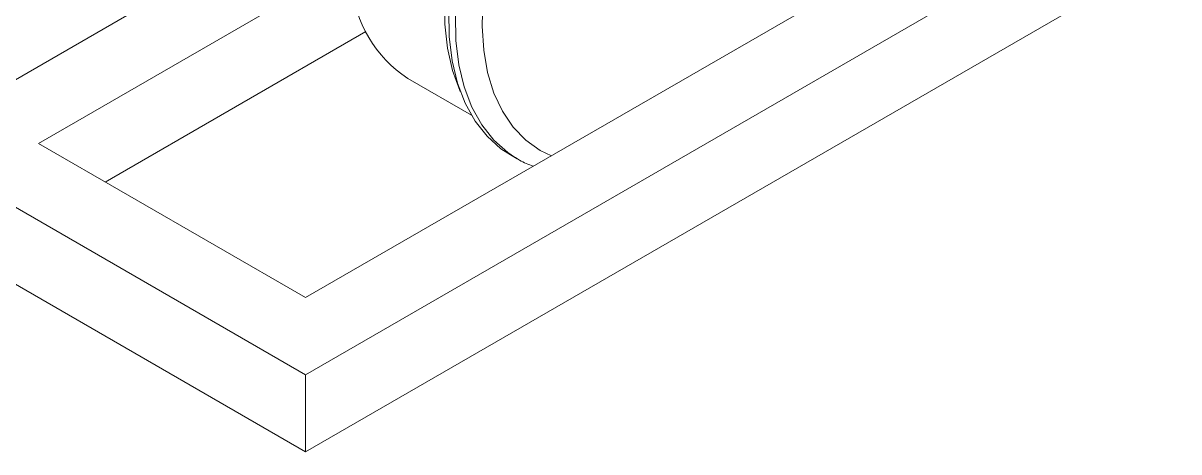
# Model space of a CAD drawing. Header units: millimetres. Extents: x 127 to 2222, y 23 to 864.
# Drawn here: x 1741.1 to 1802.3, y 121.7 to 144.4 of the extents above; entities that cross this region are included whole.
import ezdxf

# ---------------------------------------------------------------- set-up
doc = ezdxf.new("R2010")
doc.units = ezdxf.units.MM

msp = doc.modelspace()

# ---------------------------------------------------------------- linework, layer by layer
at = {"color": 7, "linetype": 'Continuous', "lineweight": 15}
for p, q in [((1756.1, 125.789), (1820.518, 162.976)), ((1756.1, 121.706), (1820.518, 158.893)), ((1753.093, 148.545), (1738.423, 140.076)), ((1756.1, 129.871), (1787.92, 148.24)), ((1757.572, 147.048), (1741.958, 138.035)), ((1759.283, 143.953), (1745.494, 135.993)), ((1761.504, 141.475), (1764.879, 139.526)), ((1734.887, 138.035), (1756.1, 125.789)), ((1741.958, 138.035), (1756.1, 129.871)), ((1766.945, 137.427), (1767.298, 137.223)), ((1767.298, 137.223), (1767.208, 137.276)), ((1734.887, 133.952), (1756.1, 121.706)), ((1756.1, 125.789), (1756.1, 121.706))]:
    msp.add_line(p, q, dxfattribs=at)
at = {"color": 7, "linetype": 'Continuous', "lineweight": 15, "flags": 128}
for points in [[(1778.489, 165.386), (1777.677, 165.265), (1776.541, 164.961), (1775.378, 164.497), (1774.203, 163.879), (1773.03, 163.115), (1771.871, 162.214), (1770.741, 161.186), (1769.653, 160.043), (1768.619, 158.798), (1767.653, 157.467), (1766.764, 156.065), (1765.964, 154.608), (1765.261, 153.113), (1764.665, 151.598), (1764.182, 150.081), (1763.818, 148.58), (1763.577, 147.112), (1763.462, 145.694), (1763.474, 144.343), (1763.613, 143.075), (1763.878, 141.904), (1764.265, 140.845), (1764.29, 140.79)], [(1763.68, 145.055), (1763.707, 143.69), (1763.862, 142.409), (1764.144, 141.228), (1764.548, 140.161), (1765.07, 139.219), (1765.705, 138.414), (1766.444, 137.755), (1766.945, 137.427)]]:
    msp.add_lwpolyline(points, dxfattribs=at)
at = {"color": 8, "linetype": 'Continuous', "lineweight": 15, "flags": 128}
for points in [[(1765.488, 145.605), (1765.444, 144.25), (1765.527, 142.971), (1765.735, 141.783), (1766.067, 140.701), (1766.518, 139.738), (1767.083, 138.905), (1767.755, 138.212), (1768.526, 137.669), (1769.113, 137.383)], [(1767.208, 137.276), (1766.798, 137.551), (1766.058, 138.21), (1765.424, 139.015), (1764.901, 139.957), (1764.497, 141.024), (1764.216, 142.205), (1764.061, 143.486), (1764.034, 144.851)]]:
    msp.add_lwpolyline(points, dxfattribs=at)
at = {"color": 7, "linetype": 'Continuous', "lineweight": 15}
msp.add_arc((1765.2, 147.057), 6.695, 184.81051, 236.4941, dxfattribs=at)
msp.add_open_spline([(1767.204, 137.296), (1767.276, 137.247), (1767.567, 137.047), (1767.901, 136.922), (1768.153, 136.828)], degree=3, knots=[0, 0, 0, 0, 0.245057, 1, 1, 1, 1], dxfattribs=at)

doc.saveas('drawing.dxf')
